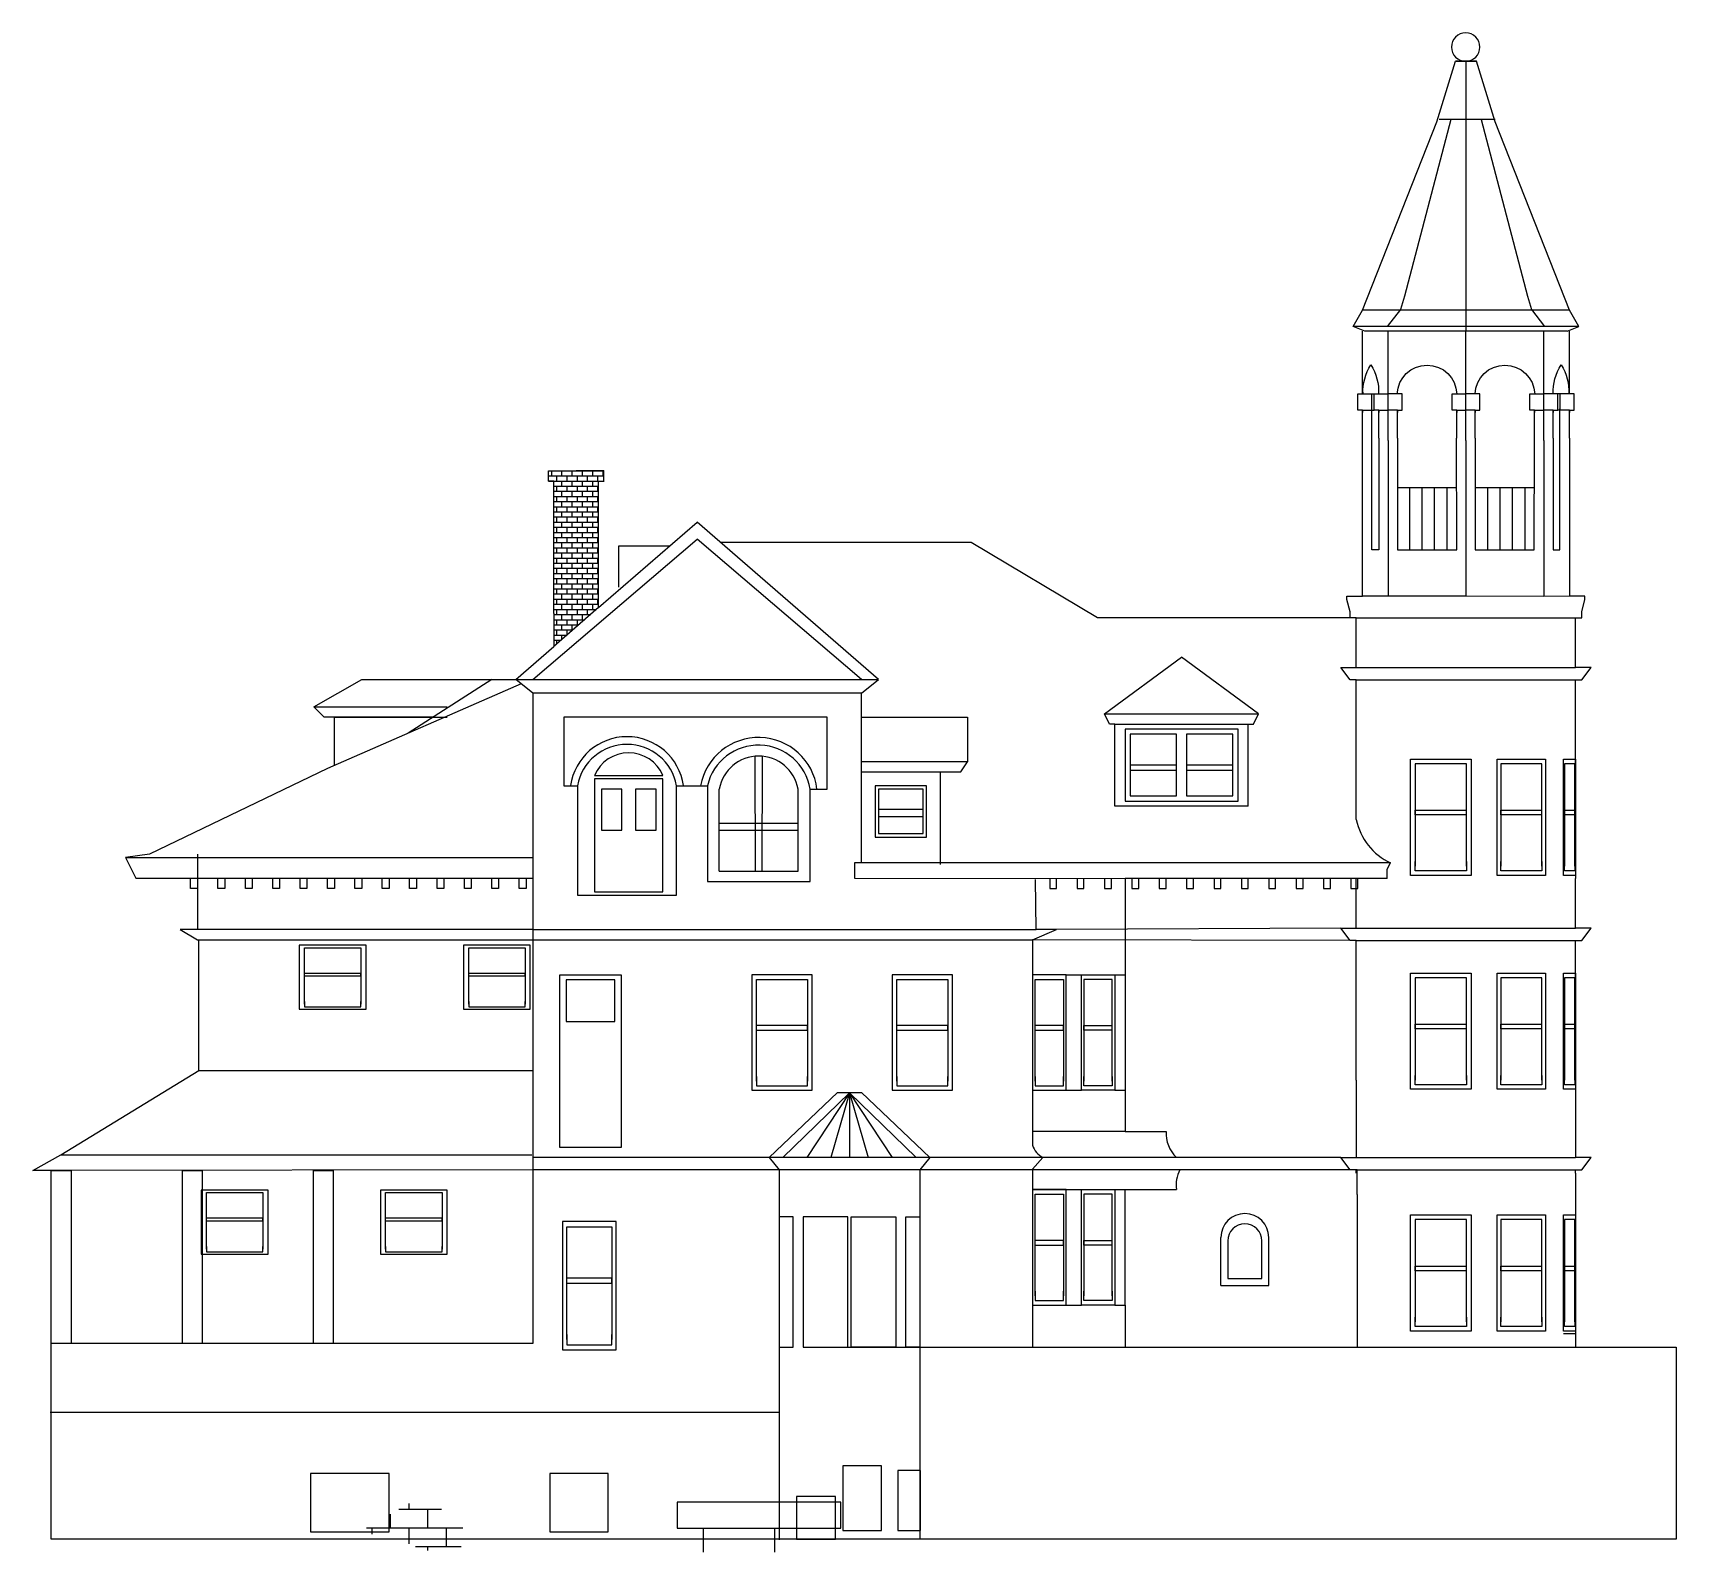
# Model space of a CAD drawing. Extents: x 73 to 1033, y 76 to 964.
import ezdxf

# ---------------------------------------------------------------- set-up
doc = ezdxf.new("R2010")
doc.units = 0
doc.header["$MEASUREMENT"] = 0
doc.layers.get('0').update_dxf_attribs({"linetype": 'CONTINUOUS'})
doc.layers.add('SIDING', color=7, linetype='CONTINUOUS')

# ---------------------------------------------------------------- blocks, each defined once
blk = doc.blocks.new('RECTANG')
for p, q in [((1, 1), (0, 1)), ((0, 1), (0, 0)), ((1, 0), (1, 1)), ((0, 0), (1, 0))]:
    blk.add_line(p, q)
blk = doc.blocks.new('OUT', base_point=(717, 820))
for p, q in [((711, 874), (756, 907)), ((801, 874), (756, 907)), ((714, 868), (711, 874)), ((711, 874), (801, 874)), ((798, 868), (801, 874)), ((717, 868), (714, 868)), ((717, 820), (717, 868)), ((717, 868), (795, 868)), ((795, 868), (798, 868)), ((795, 820), (795, 868)), ((753, 844), (726, 844)), ((726, 841), (753, 841)), ((753, 841), (753, 844)), ((786, 844), (759, 844)), ((759, 841), (786, 841)), ((795, 820), (717, 820))]:
    blk.add_line(p, q)
for p, xscale, yscale, zscale in [((723, 823), 66, 42, 66), ((726, 826), 27, 36, 27), ((759, 826), 27, 36, 27)]:
    blk.add_blockref('RECTANG', p, dxfattribs=dict(xscale=xscale, yscale=yscale, zscale=zscale))
blk = doc.blocks.new('*X2')
for p, q in [((-264, 432), (-264, 435.8)), ((-284.8, 432), (-257.3, 432)), ((-276, 420), (-276, 432)), ((-252, 420), (-252, 428.9)), ((-298.5, 420), (-236.4, 420)), ((-288, 408), (-288, 420)), ((-264, 409.8), (-264, 420)), ((-240, 416.1), (-240, 420)), ((-297.5, 408), (-268.1, 408)), ((-276, 405.6), (-276, 408))]:
    blk.add_line(p, q)
blk = doc.blocks.new('36', base_point=(363.23, 478.28))
for p, q in [((363.23, 553.28), (363.23, 478.28)), ((402.23, 553.28), (363.23, 553.28)), ((366.23, 550.28), (372.23, 550.28)), ((366.23, 487.28), (366.23, 550.28)), ((372.23, 550.28), (399.23, 550.28)), ((399.23, 550.28), (399.23, 484.28)), ((402.23, 478.28), (402.23, 553.28)), ((399.23, 520.28), (366.23, 520.28)), ((399.23, 517.28), (399.23, 520.28)), ((366.23, 517.28), (399.23, 517.28)), ((366.23, 487.28), (366.23, 481.28)), ((366.23, 484.28), (366.23, 487.28)), ((366.23, 481.28), (399.23, 481.28)), ((399.23, 481.28), (399.23, 487.28)), ((363.23, 478.28), (402.23, 478.28))]:
    blk.add_line(p, q)
blk = doc.blocks.new('*X6')
for p, q in [((115.18, 546), (147.56, 546)), ((115.18, 543), (147.56, 543)), ((115.18, 540), (147.56, 540)), ((117, 543), (117, 546)), ((117, 539.85), (117, 540)), ((120, 546), (120, 546.01)), ((120, 540), (120, 543)), ((123, 543), (123, 546)), ((123, 537), (123, 540)), ((126, 546), (126, 546.01)), ((126, 540), (126, 543)), ((129, 543), (129, 546)), ((129, 537), (129, 540)), ((132, 546), (132, 546.01)), ((132, 540), (132, 543)), ((135, 543), (135, 546)), ((135, 537), (135, 540)), ((138, 546), (138, 546.01)), ((138, 540), (138, 543)), ((141, 543), (141, 546)), ((141, 537), (141, 540)), ((144, 546), (144, 546.01)), ((144, 540), (144, 543)), ((147, 543), (147, 546)), ((147, 539.85), (147, 540)), ((118.32, 537), (144.42, 537)), ((118.32, 534), (144.42, 534)), ((118.32, 531), (144.42, 531)), ((120, 534), (120, 537)), ((120, 528), (120, 531)), ((123, 531), (123, 534)), ((126, 534), (126, 537)), ((126, 528), (126, 531)), ((129, 531), (129, 534)), ((132, 534), (132, 537)), ((132, 528), (132, 531)), ((135, 531), (135, 534)), ((138, 534), (138, 537)), ((138, 528), (138, 531)), ((141, 531), (141, 534)), ((144, 534), (144, 537)), ((144, 528), (144, 531)), ((118.32, 528), (144.42, 528)), ((118.32, 525), (144.42, 525)), ((118.32, 522), (144.42, 522)), ((118.32, 519), (144.42, 519)), ((120, 522), (120, 525)), ((120, 516), (120, 519)), ((123, 525), (123, 528)), ((123, 519), (123, 522)), ((126, 522), (126, 525)), ((126, 516), (126, 519)), ((129, 525), (129, 528)), ((129, 519), (129, 522)), ((132, 522), (132, 525)), ((132, 516), (132, 519)), ((135, 525), (135, 528)), ((135, 519), (135, 522)), ((138, 522), (138, 525)), ((138, 516), (138, 519)), ((141, 525), (141, 528)), ((141, 519), (141, 522)), ((144, 522), (144, 525)), ((144, 516), (144, 519)), ((118.32, 516), (144.42, 516)), ((118.32, 513), (144.42, 513)), ((118.32, 510), (144.42, 510)), ((120, 510), (120, 513)), ((123, 513), (123, 516)), ((123, 507), (123, 510)), ((126, 510), (126, 513)), ((129, 513), (129, 516)), ((129, 507), (129, 510)), ((132, 510), (132, 513)), ((135, 513), (135, 516)), ((135, 507), (135, 510)), ((138, 510), (138, 513)), ((141, 513), (141, 516)), ((141, 507), (141, 510)), ((144, 510), (144, 513)), ((118.32, 507), (144.42, 507)), ((118.32, 504), (144.42, 504)), ((118.32, 501), (144.42, 501)), ((120, 504), (120, 507)), ((120, 498), (120, 501)), ((123, 501), (123, 504)), ((126, 504), (126, 507)), ((126, 498), (126, 501)), ((129, 501), (129, 504)), ((132, 504), (132, 507)), ((132, 498), (132, 501)), ((135, 501), (135, 504)), ((138, 504), (138, 507)), ((138, 498), (138, 501)), ((141, 501), (141, 504)), ((144, 504), (144, 507)), ((144, 498), (144, 501)), ((118.32, 498), (144.42, 498)), ((118.32, 495), (144.42, 495)), ((118.32, 492), (144.42, 492)), ((120, 492), (120, 495)), ((123, 495), (123, 498)), ((123, 489), (123, 492)), ((126, 492), (126, 495)), ((129, 495), (129, 498)), ((129, 489), (129, 492)), ((132, 492), (132, 495)), ((135, 495), (135, 498)), ((135, 489), (135, 492)), ((138, 492), (138, 495)), ((141, 495), (141, 498)), ((141, 489), (141, 492)), ((144, 492), (144, 495)), ((118.32, 489), (144.42, 489)), ((118.32, 486), (144.42, 486)), ((118.32, 483), (144.42, 483)), ((120, 486), (120, 489)), ((120, 480), (120, 483)), ((123, 483), (123, 486)), ((126, 486), (126, 489)), ((126, 480), (126, 483)), ((129, 483), (129, 486)), ((132, 486), (132, 489)), ((132, 480), (132, 483)), ((135, 483), (135, 486)), ((138, 486), (138, 489)), ((138, 480), (138, 483)), ((141, 483), (141, 486)), ((144, 486), (144, 489)), ((144, 480), (144, 483)), ((118.32, 480), (144.42, 480)), ((118.32, 477), (144.42, 477)), ((118.32, 474), (144.42, 474)), ((118.32, 471), (144.42, 471)), ((120, 474), (120, 477)), ((120, 468), (120, 471)), ((123, 477), (123, 480)), ((123, 471), (123, 474)), ((126, 474), (126, 477)), ((126, 468), (126, 471)), ((129, 477), (129, 480)), ((129, 471), (129, 474)), ((132, 474), (132, 477)), ((132, 468), (132, 471)), ((135, 477), (135, 480)), ((135, 471), (135, 474)), ((138, 474), (138, 477)), ((138, 468), (138, 471)), ((141, 477), (141, 480)), ((141, 471), (141, 474)), ((144, 474), (144, 477)), ((144, 468), (144, 471)), ((118.32, 468), (144.42, 468)), ((118.32, 465), (143.24, 465)), ((118.32, 462), (139.78, 462)), ((120, 462), (120, 465)), ((123, 465), (123, 468)), ((123, 459), (123, 462)), ((126, 462), (126, 465)), ((129, 465), (129, 468)), ((129, 459), (129, 462)), ((132, 462), (132, 465)), ((135, 465), (135, 468)), ((135, 459), (135, 462)), ((138, 462), (138, 465)), ((141, 465), (141, 468)), ((118.32, 459), (136.33, 459)), ((118.32, 456), (132.87, 456)), ((118.32, 453), (129.41, 453)), ((120, 456), (120, 459)), ((120, 450), (120, 453)), ((123, 453), (123, 456)), ((126, 456), (126, 459)), ((126, 450.04), (126, 453)), ((129, 453), (129, 456)), ((132, 456), (132, 459)), ((118.32, 450), (125.96, 450)), ((118.32, 447), (122.5, 447)), ((118.32, 444), (119.04, 444)), ((120, 444.83), (120, 447)), ((123, 447.43), (123, 450))]:
    blk.add_line(p, q)
blk = doc.blocks.new('TOWER', base_point=(239.44, 468.92))
for p, q in [((284.71, 610.2), (292.71, 636.2)), ((301.71, 636.2), (292.71, 636.2)), ((292.71, 636.2), (301.71, 636.2)), ((297.21, 636.2), (297.21, 535.2)), ((309.71, 610.2), (301.71, 636.2)), ((252.71, 529.2), (284.71, 610.2)), ((290.71, 611.2), (270.71, 535.2)), ((284.71, 611.2), (290.71, 611.2)), ((290.71, 611.2), (300.71, 611.2)), ((300.71, 611.2), (308.71, 611.2)), ((303.71, 611.2), (323.71, 535.2)), ((341.71, 529.2), (309.71, 610.2)), ((270.71, 535.2), (269.01, 529.48)), ((297.21, 535.2), (297.21, 520.2)), ((323.71, 535.2), (325.42, 529.48)), ((248.71, 522.2), (252.71, 529.2)), ((252.71, 529.2), (341.71, 529.2)), ((269.01, 529.48), (263.4, 522.19)), ((325.42, 529.48), (331.03, 522.19)), ((345.71, 522.2), (341.71, 529.2)), ((248.71, 522.2), (345.71, 522.2)), ((253.71, 520.2), (248.71, 522.2)), ((252.73, 493.2), (252.73, 520.2)), ((253.71, 520.2), (340.71, 520.2)), ((263.71, 473.2), (263.71, 520.2)), ((297.21, 473.2), (297.21, 520.2)), ((330.71, 473.2), (330.71, 520.2)), ((340.71, 520.2), (345.71, 522.2)), ((341.69, 493.2), (341.69, 520.2)), ((250.71, 493.2), (253.71, 493.2)), ((250.71, 486.2), (250.71, 493.2)), ((253.71, 493.2), (256.71, 493.2)), ((256.71, 486.2), (256.71, 493.2)), ((256.71, 493.2), (257.71, 493.2)), ((257.71, 493.2), (260.71, 493.2)), ((257.71, 486.2), (257.71, 493.2)), ((260.71, 493.2), (263.71, 493.2)), ((266.71, 493.2), (263.71, 493.2)), ((269.71, 493.2), (266.71, 493.2)), ((269.71, 486.2), (269.71, 493.2)), ((291.21, 486.2), (291.21, 493.2)), ((291.21, 493.2), (294.21, 493.2)), ((294.21, 493.2), (297.21, 493.2)), ((300.21, 493.2), (297.21, 493.2)), ((303.21, 493.2), (300.21, 493.2)), ((303.21, 486.2), (303.21, 493.2)), ((324.71, 486.2), (324.71, 493.2)), ((324.71, 493.2), (327.71, 493.2)), ((327.71, 493.2), (330.71, 493.2)), ((333.71, 493.2), (330.71, 493.2)), ((336.71, 493.2), (333.71, 493.2)), ((337.71, 493.2), (336.71, 493.2)), ((336.71, 486.2), (336.71, 493.2)), ((337.71, 486.2), (337.71, 493.2)), ((340.71, 493.2), (337.71, 493.2)), ((343.71, 493.2), (340.71, 493.2)), ((343.71, 486.2), (343.71, 493.2)), ((252.71, 486.2), (250.71, 486.2)), ((252.71, 486.2), (256.71, 486.2)), ((252.71, 485.2), (252.71, 486.2)), ((252.71, 486.2), (252.71, 485.2)), ((252.71, 486.2), (252.71, 486.2)), ((252.71, 474.2), (252.71, 486.2)), ((256.71, 486.2), (257.71, 486.2)), ((259.71, 486.2), (257.71, 486.2)), ((259.71, 486.2), (263.71, 486.2)), ((259.71, 485.2), (259.71, 486.2)), ((259.71, 486.2), (259.71, 485.2)), ((259.71, 486.2), (259.71, 486.2)), ((259.71, 474.2), (259.71, 486.2)), ((267.71, 486.2), (263.71, 486.2)), ((267.71, 474.2), (267.71, 486.2)), ((267.71, 486.2), (267.71, 486.2)), ((267.71, 486.2), (267.71, 485.2)), ((267.71, 485.2), (267.71, 486.2)), ((267.71, 486.2), (269.71, 486.2)), ((293.21, 486.2), (291.21, 486.2)), ((293.21, 474.2), (293.21, 486.2)), ((293.21, 486.2), (293.21, 486.2)), ((293.21, 486.2), (293.21, 485.2)), ((293.21, 485.2), (293.21, 486.2)), ((293.21, 486.2), (297.21, 486.2)), ((301.21, 486.2), (297.21, 486.2)), ((301.21, 486.2), (303.21, 486.2)), ((301.21, 485.2), (301.21, 486.2)), ((301.21, 486.2), (301.21, 485.2)), ((301.21, 486.2), (301.21, 486.2)), ((301.21, 474.2), (301.21, 486.2)), ((326.71, 486.2), (324.71, 486.2)), ((326.71, 486.2), (330.71, 486.2)), ((326.71, 485.2), (326.71, 486.2)), ((326.71, 486.2), (326.71, 485.2)), ((326.71, 486.2), (326.71, 486.2)), ((326.71, 474.2), (326.71, 486.2)), ((334.71, 486.2), (330.71, 486.2)), ((334.71, 474.2), (334.71, 486.2)), ((334.71, 486.2), (334.71, 486.2)), ((334.71, 486.2), (334.71, 485.2)), ((334.71, 485.2), (334.71, 486.2)), ((334.71, 486.2), (336.71, 486.2)), ((337.71, 486.2), (336.71, 486.2)), ((341.71, 486.2), (337.71, 486.2)), ((341.71, 474.2), (341.71, 486.2)), ((341.71, 486.2), (341.71, 486.2)), ((341.71, 486.2), (341.71, 485.2)), ((341.71, 485.2), (341.71, 486.2)), ((341.71, 486.2), (343.71, 486.2))]:
    blk.add_line(p, q)
blk.add_circle((297.33, 642.32), 6.12)
for centre, radius, start, end in [((274.42, 494.11), 21.49, 147.45294, 182.43704), ((238.2, 494.11), 21.49, 357.56296, 32.54706), ((280.46, 492.78), 12.8, 1.89235, 178.10765), ((313.96, 492.78), 12.8, 1.89235, 178.10765), ((356.23, 494.11), 21.49, 147.45294, 182.43704), ((320.01, 494.11), 21.49, 357.56296, 32.54706)]:
    blk.add_arc(centre, radius, start, end)

msp = doc.modelspace()

# ---------------------------------------------------------------- linework, layer by layer
for p, q in [((855.56, 661.86), (855.56, 743.4)), ((965.42, 661.86), (965.42, 744.18)), ((850.13, 634.68), (850.13, 727.09)), ((859.64, 727.09), (859.64, 661.86)), ((865.08, 725.73), (865.08, 634.68)), ((870.51, 727.09), (870.51, 661.86)), ((905.36, 664.81), (905.17, 727.09)), ((910.6, 725.73), (910.6, 661.86)), ((916.04, 727.09), (916.04, 661.86)), ((950.52, 661.86), (950.69, 727.09)), ((956.13, 725.73), (956.13, 634.48)), ((961.57, 727.09), (961.57, 661.86)), ((971.08, 727.09), (971.08, 634.68)), ((374.59, 708.01), (390.78, 708.01)), ((374.59, 701.85), (374.59, 708.01)), ((377.73, 701.85), (374.59, 701.85)), ((377.73, 624.55), (377.73, 701.85)), ((406.96, 708.01), (390.78, 708.01)), ((403.83, 701.85), (406.96, 701.85)), ((403.83, 628.02), (403.83, 701.85)), ((406.96, 701.85), (406.96, 708.01)), ((905.26, 698.01), (870.51, 698.01)), ((877.82, 661.86), (877.82, 698.01)), ((885.06, 661.86), (885.06, 698.01)), ((892.31, 661.86), (892.31, 698.01)), ((899.56, 661.86), (899.56, 698.01)), ((950.61, 698.01), (916.04, 698.01)), ((916.11, 661.86), (916.11, 698.01)), ((923.36, 661.86), (923.36, 698.01)), ((930.6, 661.86), (930.6, 698.01)), ((937.85, 661.86), (937.85, 698.01)), ((945.1, 661.86), (945.1, 698.01)), ((403.83, 628.02), (461.41, 678)), ((567.41, 586), (461.41, 678)), ((365.41, 586), (461.41, 668)), ((415.41, 664), (415.41, 640)), ((445.28, 664), (415.41, 664)), ((557.41, 586), (461.41, 668)), ((621.41, 666), (475.23, 666)), ((695.41, 622), (621.41, 666)), ((905.36, 661.86), (905.36, 664.81)), ((859.64, 661.86), (855.56, 661.86)), ((870.51, 661.86), (905.36, 661.86)), ((910.6, 661.86), (910.6, 634.68)), ((916.04, 661.86), (950.52, 661.86)), ((961.57, 661.86), (965.42, 661.86)), ((841.07, 634.68), (850.13, 634.68)), ((841.07, 632.87), (841.07, 634.68)), ((865.08, 634.68), (850.13, 634.68)), ((910.6, 634.68), (865.08, 634.68)), ((956.13, 634.48), (910.6, 634.68)), ((971.08, 634.68), (956.13, 634.48)), ((980.14, 634.68), (971.08, 634.68)), ((980.14, 632.87), (980.14, 634.68)), ((403.83, 628.02), (377.73, 605.37)), ((377.73, 624.55), (377.73, 605.37)), ((842.88, 625.62), (841.07, 632.87)), ((842.88, 622), (842.88, 625.62)), ((978.33, 625.62), (980.14, 632.87)), ((978.33, 622), (978.33, 625.62)), ((846.5, 622), (695.41, 622)), ((846.5, 622), (842.88, 622)), ((846.5, 622), (977.41, 622)), ((846.5, 593), (846.5, 622)), ((974.7, 593), (974.7, 622)), ((974.7, 622), (978.33, 622)), ((355.41, 586), (377.73, 605.37)), ((237.41, 570), (265.41, 586)), ((265.41, 586), (341.41, 586)), ((341.41, 586), (292.61, 554.63)), ((341.41, 586), (357.41, 586)), ((355.41, 586), (567.41, 586)), ((365.41, 578), (355.41, 586)), ((557.41, 578), (567.41, 586)), ((842.88, 585.76), (837.44, 593)), ((837.44, 593), (846.5, 593)), ((846.5, 585.76), (842.88, 585.76)), ((846.5, 593), (974.7, 593)), ((846.5, 585.76), (974.7, 585.76)), ((846.5, 583.94), (846.5, 585.76)), ((983.76, 593), (974.7, 593)), ((974.7, 585.76), (978.33, 585.76)), ((974.7, 583.94), (974.7, 585.76)), ((978.33, 585.76), (983.76, 593)), ((358.58, 583.46), (245.41, 534)), ((365.41, 578), (365.41, 440)), ((557.41, 578), (365.41, 578)), ((557.41, 478.85), (557.41, 578)), ((846.5, 504.22), (846.5, 583.94)), ((974.7, 504.22), (974.7, 583.94)), ((237.41, 570), (315.41, 570)), ((243.41, 564), (237.41, 570)), ((307.18, 564), (243.41, 564)), ((249.5, 535.79), (249.5, 564)), ((249.5, 564), (315.41, 564)), ((383.41, 564), (383.41, 524)), ((537.41, 564), (383.41, 564)), ((537.41, 522), (537.41, 564)), ((557.41, 564), (619.41, 564)), ((619.41, 564), (619.41, 538)), ((495.41, 474), (495.3, 541.21)), ((499.41, 474), (499.52, 541.19)), ((619.41, 538), (557.41, 538)), ((615.41, 532), (619.41, 538)), ((245.41, 534), (141.41, 484)), ((401.41, 530), (441.41, 530)), ((557.41, 532), (615.41, 532)), ((603.41, 532), (603.41, 478)), ((383.41, 524), (391.41, 524)), ((391.41, 524), (391.41, 460)), ((449.41, 524), (467.41, 524)), ((449.41, 460), (449.41, 524)), ((467.41, 524), (467.41, 468)), ((474.34, 474), (474.34, 522)), ((520.34, 474), (520.34, 522)), ((527.41, 522), (537.41, 522)), ((527.41, 468), (527.41, 522)), ((593.41, 510), (567.41, 510)), ((593.41, 506), (593.41, 510)), ((474.34, 502), (520.34, 502)), ((567.41, 506), (593.41, 506)), ((974.7, 504.22), (974.7, 469.79)), ((474.34, 498), (520.34, 498)), ((141.41, 484), (127.41, 482)), ((127.41, 482), (365.41, 482)), ((127.41, 482), (133.41, 470)), ((169.41, 484), (169.41, 440)), ((474.34, 474), (520.34, 474)), ((866.44, 478.85), (553.41, 478.85)), ((553.41, 478.85), (553.41, 470)), ((864.62, 475.22), (866.44, 478.85)), ((864.62, 469.79), (864.62, 475.22)), ((133.41, 470), (365.41, 470)), ((165.41, 464), (165.41, 470)), ((169.41, 464), (165.41, 464)), ((169.41, 470), (169.41, 464)), ((181.41, 464), (181.41, 470)), ((185.41, 464), (181.41, 464)), ((185.41, 470), (185.41, 464)), ((197.41, 464), (197.41, 470)), ((201.41, 464), (197.41, 464)), ((201.41, 470), (201.41, 464)), ((213.41, 464), (213.41, 470)), ((217.41, 464), (213.41, 464)), ((217.41, 470), (217.41, 464)), ((229.41, 464), (229.41, 470)), ((233.41, 464), (229.41, 464)), ((233.41, 470), (233.41, 464)), ((245.41, 464), (245.41, 470)), ((249.41, 464), (245.41, 464)), ((249.41, 470), (249.41, 464)), ((261.41, 464), (261.41, 470)), ((265.41, 464), (261.41, 464)), ((265.41, 470), (265.41, 464)), ((277.41, 464), (277.41, 470)), ((281.41, 464), (277.41, 464)), ((281.41, 470), (281.41, 464)), ((293.41, 464), (293.41, 470)), ((297.41, 464), (293.41, 464)), ((297.41, 470), (297.41, 464)), ((309.41, 464), (309.41, 470)), ((313.41, 464), (309.41, 464)), ((313.41, 470), (313.41, 464)), ((325.41, 464), (325.41, 470)), ((329.41, 464), (325.41, 464)), ((329.41, 470), (329.41, 464)), ((341.41, 464), (341.41, 470)), ((345.41, 464), (341.41, 464)), ((345.41, 470), (345.41, 464)), ((357.41, 464), (357.41, 470)), ((361.41, 464), (357.41, 464)), ((361.41, 470), (361.41, 464)), ((467.41, 468), (527.41, 468)), ((553.41, 470), (711.41, 469.79)), ((659.41, 440), (659.08, 469.2)), ((667.41, 469.85), (667.41, 464)), ((667.41, 464), (671.41, 464)), ((671.41, 464), (671.41, 469.84)), ((683.41, 469.85), (683.41, 464)), ((683.41, 464), (687.41, 464)), ((687.41, 464), (687.41, 469.84)), ((699.41, 469.85), (699.41, 464)), ((699.41, 464), (703.41, 464)), ((703.41, 464), (703.41, 469.84)), ((864.62, 469.79), (711.41, 469.79)), ((711.41, 469.79), (711.41, 322)), ((715.41, 469.85), (715.41, 464)), ((715.41, 464), (719.41, 464)), ((719.41, 464), (719.41, 469.84)), ((731.41, 469.85), (731.41, 464)), ((731.41, 464), (735.41, 464)), ((735.41, 464), (735.41, 469.84)), ((747.41, 469.85), (747.41, 464)), ((747.41, 464), (751.41, 464)), ((751.41, 464), (751.41, 469.84)), ((763.41, 469.85), (763.41, 464)), ((763.41, 464), (767.41, 464)), ((767.41, 464), (767.41, 469.84)), ((779.41, 469.85), (779.41, 464)), ((779.41, 464), (783.41, 464)), ((783.41, 464), (783.41, 469.84)), ((795.41, 469.85), (795.41, 464)), ((795.41, 464), (799.41, 464)), ((799.41, 464), (799.41, 469.84)), ((811.41, 469.85), (811.41, 464)), ((811.41, 464), (815.41, 464)), ((815.41, 464), (815.41, 469.84)), ((827.41, 469.85), (827.41, 464)), ((827.41, 464), (831.41, 464)), ((831.41, 464), (831.41, 469.84)), ((843.41, 469.85), (843.41, 464)), ((843.41, 464), (847.41, 464)), ((846.5, 440.8), (846.5, 469.79)), ((847.41, 464), (847.41, 469.84)), ((974.7, 440.8), (974.7, 469.79)), ((391.41, 460), (449.41, 460)), ((365.41, 440), (159.41, 440)), ((159.41, 440), (169.41, 434)), ((169.41, 434), (657.41, 434)), ((170.24, 357.64), (170.24, 434)), ((365.41, 440), (659.41, 440)), ((365.41, 440), (365.41, 198)), ((657.41, 434), (671.41, 440)), ((842.88, 433.55), (657.41, 434)), ((657.41, 434), (657.41, 314)), ((671.41, 440), (659.41, 440)), ((837.44, 440.8), (671.41, 440)), ((837.44, 440.8), (846.5, 440.8)), ((842.88, 433.55), (837.44, 440.8)), ((846.5, 433.55), (842.88, 433.55)), ((846.5, 440.8), (974.7, 440.8)), ((846.5, 433.55), (974.7, 433.55)), ((846.5, 431.74), (846.5, 433.55)), ((983.76, 440.8), (974.7, 440.8)), ((974.7, 431.74), (974.7, 433.55)), ((974.7, 433.55), (978.33, 433.55)), ((978.33, 433.55), (983.76, 440.8)), ((846.5, 352.01), (846.5, 431.74)), ((974.7, 352.01), (974.7, 431.74)), ((676.91, 413.5), (685.91, 413.5)), ((705.41, 413.5), (711.41, 413.5)), ((974.7, 414.52), (974.7, 306.71)), ((89.55, 308.22), (170.24, 357.64)), ((170.24, 357.64), (365.64, 357.64)), ((676.91, 346), (685.91, 346)), ((705.41, 346), (711.41, 346)), ((846.5, 352.01), (846.5, 346.57)), ((846.5, 346.57), (846.5, 306.71)), ((543.41, 344.72), (503.41, 306.71)), ((550.35, 344.48), (511.41, 306.71)), ((550.35, 344.48), (525.41, 306.71)), ((550.35, 344.48), (539.41, 306.71)), ((543.41, 344.72), (557.41, 344.72)), ((550.35, 344.48), (550.41, 306.71)), ((550.46, 344.48), (561.41, 306.71)), ((550.46, 344.48), (575.41, 306.71)), ((550.46, 344.48), (589.41, 306.71)), ((597.41, 306.71), (557.41, 344.72)), ((711.41, 322), (657.41, 322)), ((711.41, 322), (735.41, 322)), ((73.25, 299.15), (89.55, 308.22)), ((89.55, 308.22), (364.82, 308.22)), ((84, 299.15), (73.25, 299.15)), ((365.41, 299.46), (84, 299.15)), ((84, 198), (84, 299.15)), ((84, 299.15), (95.56, 299.15)), ((95.56, 299.15), (95.56, 198.55)), ((160.59, 198), (160.59, 299.15)), ((160.59, 299.15), (172.15, 299.15)), ((172.15, 299.15), (172.15, 198.55)), ((237.18, 198), (237.18, 299.15)), ((237.18, 299.15), (248.74, 299.15)), ((248.74, 299.15), (248.74, 198.55)), ((837.44, 306.71), (365.41, 306.71)), ((847.01, 299.46), (365.41, 299.46)), ((543.41, 306.71), (503.41, 306.71)), ((503.41, 306.71), (509.41, 299.46)), ((509.41, 299.46), (509.41, 186)), ((597.41, 306.71), (591.41, 299.46)), ((591.41, 299.46), (591.41, 186)), ((663.41, 306.71), (657.41, 300)), ((657.41, 300), (657.41, 288)), ((837.44, 306.71), (846.5, 306.71)), ((842.88, 299.46), (837.44, 306.71)), ((846.5, 299.46), (842.88, 299.46)), ((846.5, 306.71), (974.7, 306.71)), ((846.5, 299.46), (974.7, 299.46)), ((846.5, 297.65), (846.5, 299.46)), ((847.01, 285.03), (847.01, 299.46)), ((983.76, 306.71), (974.7, 306.71)), ((974.7, 297.65), (974.7, 299.46)), ((974.7, 299.46), (978.33, 299.46)), ((974.7, 297.65), (974.7, 203.72)), ((978.33, 299.46), (983.76, 306.71)), ((657.41, 288), (741.41, 288)), ((711.41, 220.5), (711.41, 288)), ((847.01, 285.03), (847.01, 206.19)), ((767.41, 232), (767.41, 260)), ((795.41, 232), (795.41, 260)), ((771.41, 258), (771.41, 236)), ((791.41, 236), (791.41, 258)), ((767.41, 232), (795.41, 232)), ((771.41, 236), (791.41, 236)), ((657.41, 220.5), (657.41, 196)), ((676.91, 220.5), (685.91, 220.5)), ((705.41, 220.5), (711.41, 220.5)), ((711.41, 220.5), (711.41, 196)), ((847.01, 206.19), (847.01, 196)), ((974.7, 203.72), (967.64, 203.72)), ((974.7, 203.72), (974.7, 196)), ((84, 83.81), (84, 198)), ((365.41, 198), (84, 198)), ((523.41, 196), (977.41, 196)), ((977.41, 196), (1033.41, 196)), ((1033.41, 196), (1033.41, 83.81)), ((509.41, 186), (509.41, 83.42)), ((591.41, 186), (591.41, 83.75)), ((83.41, 158), (509.41, 158)), ((545.28, 105.42), (449.68, 105.42)), ((449.68, 105.42), (449.68, 90.24)), ((545.28, 90.24), (545.28, 105.42)), ((449.68, 90.24), (545.28, 90.24)), ((464.86, 90.24), (464.86, 76.14)), ((506.59, 90.24), (506.59, 76.14)), ((1033.41, 83.81), (84, 83.81))]:
    msp.add_line(p, q)
for centre, radius, start, end in [((420.41, 519.29), 33.34, 8.1301, 171.8699), ((420.41, 518.59), 29.5, 10.56101, 169.43899), ((497.25, 517.73), 34.42, 7.12502, 169.50562), ((497.21, 517.09), 30.59, 9.24055, 166.94115), ((421.41, 521.43), 21.76, 23.19859, 156.80141), ((497.34, 517.94), 23.36, 10.00798, 169.99202), ((881.99, 511.58), 36.24, 191.7267, 244.58775), ((755.36, 321), 19.97, 177.14473, 225.70262), ((668.93, 317.36), 12, 196.28034, 242.61924), ((761.26, 290.44), 20, 153.19251, 187.00906), ((781.41, 260), 14, 0, 180), ((781.41, 258), 10, 0, 180)]:
    msp.add_arc(centre, radius, start, end)

# ---------------------------------------------------------------- block references
for name, p, xscale, yscale, zscale in [('TOWER', (989.12, 719.92), -1.359, 1.359, 1.359), ('36', (913.55, 471.6), -0.9059999999999999, 0.9059999999999999, 0.9059999999999999), ('36', (957.04, 471.6), -0.7248, 0.9059999999999999, 0.7248), ('36', (974.7, 471.6), -0.1812, 0.9059999999999999, 0.1812), ('RECTANG', (401.41, 462), 40, 66, 40), ('RECTANG', (405.41, 498), 12, 24, 12), ('RECTANG', (425.41, 498), 12, 24, 12), ('RECTANG', (565.41, 494), 30, 30, 30), ('RECTANG', (567.41, 496), 26, 26, 26), ('RECTANG', (380.96, 312.75), 36.1513183170602, 100.6013191827018, 36.1513183170602), ('36', (493.41, 346), 0.9, 0.9, 0.9), ('36', (575.41, 346), 0.9, 0.9, 0.9), ('36', (657.41, 346), 0.5, 0.9, 0.5), ('36', (705.41, 346), -0.5, 0.9, 0.5), ('36', (913.55, 346.57), -0.9059999999999999, 0.9059999999999999, 0.9059999999999999), ('36', (957.04, 346.57), -0.7248, 0.9059999999999999, 0.7248), ('36', (974.7, 346.57), -0.1812, 0.9059999999999999, 0.1812), ('RECTANG', (384.77, 386.16), 28.54051446083696, 24.4705911525491, 28.54051446083696), ('36', (657.41, 220.5), 0.5, 0.9, 0.5), ('36', (705.41, 220.5), -0.5, 0.9, 0.5), ('RECTANG', (509.41, 196), 8, 76, 8), ('RECTANG', (523.41, 196), 26, 76, 26), ('RECTANG', (577.41, 196), -26, 76, 26), ('RECTANG', (591.41, 196), -8, 76, 8), ('36', (913.55, 205.24), -0.9059999999999999, 0.9059999999999999, 0.9059999999999999), ('36', (957.04, 205.24), -0.7248, 0.9059999999999999, 0.7248), ('36', (974.7, 205.24), -0.1812, 0.9059999999999999, 0.1812), ('RECTANG', (546.5, 88.8), 22.65541613015279, 37.77028367387423, 22.65541613015279), ('RECTANG', (235.41, 88), 46, 34, 46), ('RECTANG', (375.41, 88), 34, 34, 34), ('RECTANG', (578.59, 88.8), 13.21565940925575, 35.0724062685975, 13.21565940925575), ('RECTANG', (519.48, 83.73), 22.7612825606675, 24.93645564316529, 22.7612825606675)]:
    msp.add_blockref(name, p, dxfattribs=dict(xscale=xscale, yscale=yscale, zscale=zscale))
for name, p in [('*X6', (259.41, 162)), ('OUT', (705.41, 512))]:
    msp.add_blockref(name, p)
at = {"yscale": 0.5}
for p in [(228.91, 393.32), (324.91, 393.32), (171.67, 250.21), (276.31, 250.21)]:
    msp.add_blockref('36', p, dxfattribs=at)
at = {"xscale": 0.8, "zscale": 0.8}
msp.add_blockref('36', (382.78, 194.3), dxfattribs=at)
at = {"layer": 'SIDING', "xscale": -0.9059999999999999, "yscale": 0.9059999999999999, "zscale": 0.9059999999999999}
msp.add_blockref('*X2', (53.99, -290.32), dxfattribs=at)

doc.saveas('drawing.dxf')
